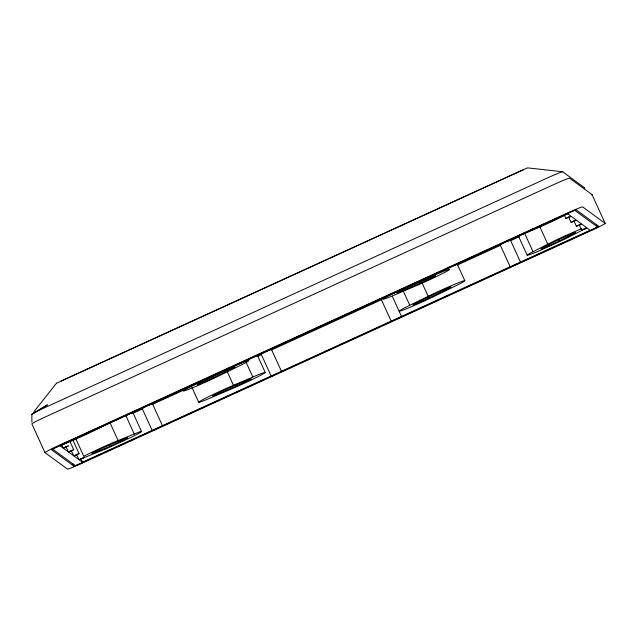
<?xml version="1.0" encoding="UTF-8"?>
<svg xmlns="http://www.w3.org/2000/svg" width="637" height="637" viewBox="0 0 637 637"><rect width="100%" height="100%" fill="white"/><g stroke="black" fill="none" stroke-linecap="round" stroke-linejoin="round"><path stroke-width="0.96" d="M56.486 383.243L526.536 168.232L527.699 167.897L562.662 171.767L584.67 187.899M60.969 381.181L61.55 380.807M590.467 230.475L597.41 226.963L596.224 224.256M56.502 383.187L34.087 411.526M69.728 440.939L73.717 449.69L68.796 452.214L73.661 455.781L79.036 453.592L72.658 439.594M79.036 453.592L74.123 456.116L78.94 459.643L84.315 457.462L75.54 438.208M84.315 457.462L79.394 459.978L82.484 462.247L590.141 230.236L587.051 227.974L581.685 230.156L579.288 224.909M564.207 215.019L565.807 218.523L570.72 216.007L567.631 213.737L59.974 445.749L63.063 448.01L68.438 445.828L63.525 448.344L68.342 451.88L73.717 449.69M568.69 217.137L571.078 222.393L575.999 219.869L571.182 216.341L565.807 218.523M574.009 221.039L576.405 226.294L581.318 223.77L576.453 220.203L571.078 222.393M581.685 230.156L586.597 227.64L581.78 224.105L576.405 226.294M31.874 421.981L31.85 414.353L47.472 404.813L32.726 413.66M581.477 228.763A26.77 1.17 -24.5 0 0 551.921 242.068L529.888 253.359A26.77 1.17 -24.5 0 0 540.272 250.365L564.613 239.241L586.653 227.95M90.892 431.353L95.12 429.187M112.55 421.328L96.243 429.633A26.77 1.17 -24.5 0 1 62.593 444.538M559.27 240.961L572.79 234.034A11.554 0.502 -24.5 0 0 572.13 233.556A11.554 0.502 -24.5 0 0 557.271 240.34L543.751 247.267A11.554 0.502 -24.5 0 0 544.412 247.753A11.554 0.502 -24.5 0 0 559.27 240.961L558.45 239.178M61.813 380.671L521.448 170.589M409.774 305.274L405.594 307.36A26.77 1.17 -24.5 0 0 403.03 310.084A26.77 1.17 -24.5 0 0 430.915 297.933L458.433 284.5A26.77 1.17 -24.5 0 0 460.997 281.777A26.77 1.17 -24.5 0 0 433.112 293.92L409.774 305.274L403.332 291.141M213.363 377.789L230.252 369.54A11.554 0.502 -24.5 0 0 233.46 367.318A11.554 0.502 -24.5 0 0 218.937 373.752L202.056 381.993A11.554 0.502 -24.5 0 0 198.848 384.222A11.554 0.502 -24.5 0 0 213.363 377.789L212.551 375.997M429.227 297.949L446.115 289.7A11.554 0.502 -24.5 0 0 449.324 287.478A11.554 0.502 -24.5 0 0 434.8 293.912L417.92 302.153A11.554 0.502 -24.5 0 0 414.711 304.382A11.554 0.502 -24.5 0 0 429.227 297.949L428.414 296.157M132.496 413.493L142.393 408.97A5.733 1.003 -24.3 0 1 143.516 407.672A5.629 0.987 -24.3 0 1 146.996 405.761M148.349 405.18A5.629 0.987 -24.3 0 1 150.794 404.352A5.733 1.003 -24.3 0 1 152.681 404.264L183.225 390.306M257.778 356.234L261.377 354.594A5.733 1.003 -24.3 0 1 262.5 353.296A5.629 0.987 -24.3 0 1 265.979 351.385M267.325 350.804A5.629 0.987 -24.3 0 1 269.777 349.968A5.733 1.003 -24.3 0 1 271.665 349.888L381.428 299.724A5.733 1.003 -24.3 0 1 382.55 298.435M457.294 265.056L500.411 245.349A5.733 1.003 -24.3 0 1 501.534 244.059A5.629 0.987 -24.3 0 1 502.513 243.43M506.367 241.558A5.629 0.987 -24.3 0 1 508.812 240.73A5.733 1.003 -24.3 0 1 510.699 240.643L519.696 236.534M233.46 385.274L228.333 387.511A26.77 1.17 -24.5 0 0 201.451 400.394A26.77 1.17 -24.5 0 0 206.627 399.582L235.586 387.2A26.77 1.17 -24.5 0 0 262.468 374.317A26.77 1.17 -24.5 0 0 257.3 375.129L233.46 385.274L227.019 371.14M420.245 283.242L402.473 290.838A11.554 0.502 -24.5 0 1 397.99 292.128A11.554 0.502 -24.5 0 1 412.171 285.44L429.943 277.851A11.554 0.502 -24.5 0 1 434.426 276.554A11.554 0.502 -24.5 0 1 420.245 283.242L419.433 281.45M236.001 386.253L218.228 393.849A11.554 0.502 -24.5 0 1 213.745 395.139A11.554 0.502 -24.5 0 1 227.927 388.459L245.699 380.862A11.554 0.502 -24.5 0 1 250.174 379.572A11.554 0.502 -24.5 0 1 236.001 386.253L235.18 384.469M80.27 459.189L105.933 448.862L130.274 437.738A26.77 1.17 -24.5 0 0 137.711 432.587L113.633 442.373A26.77 1.17 -24.5 0 0 84.418 455.933M521.807 170.437L523.176 169.944M530.852 229.893L533.456 228.834M535.199 228.126L538.671 226.708A11.554 0.502 -24.5 0 0 548.943 222.162M513.963 237.736L534.539 229.32A26.77 1.17 -24.5 0 0 567.392 213.833M110.074 446.25L95.295 452.262A11.554 0.502 -24.5 0 1 94.634 451.776A11.554 0.502 -24.5 0 1 109.492 444.984L124.271 438.981A11.554 0.502 -24.5 0 1 124.932 439.466A11.554 0.502 -24.5 0 1 110.074 446.25L109.261 444.467M592.06 194.659L569.55 178.161A16.506 0.717 -24.5 0 0 553.879 184.531L46.222 416.534A16.506 0.717 -24.5 0 0 31.882 423.884L44.972 452.604L67.482 469.103A16.506 0.717 -24.5 0 0 83.152 462.733L590.81 230.729A16.506 0.717 -24.5 0 0 605.15 223.38L592.06 194.659A16.506 0.717 -24.5 0 1 591.725 195.018M605.15 223.38L582.64 206.882A16.506 0.717 -24.5 0 0 566.97 213.252L59.313 445.263A16.506 0.717 -24.5 0 0 44.972 452.604M597.434 226.907L574.924 210.409L572.559 211.221L52.688 449.077L75.198 465.575L77.563 464.771L590.523 230.514A9.428 0.414 -24.5 0 0 598.716 226.318L576.206 209.82A9.428 0.414 -24.5 0 0 567.256 213.459L59.599 445.47A9.428 0.414 -24.5 0 0 51.398 449.666L73.908 466.165A9.428 0.414 -24.5 0 0 82.866 462.526M539.674 226.438L547.748 244.154M524.235 232.441L533.01 251.703M518.223 235.618L527.165 255.246M510.699 240.643L520.469 262.078M500.411 245.349L510.181 266.784M457.151 263.893L464.803 280.678M422.132 283.035L428.175 296.293M392.535 296.81L401.485 316.454M381.428 299.724L391.198 321.159M271.665 349.888L281.435 371.323M261.377 354.594L271.139 376.029M257.42 355.382L265.191 372.43M245.986 361.983L252.825 377M191.888 387.264L198.728 402.281M152.681 404.264L162.451 425.699M142.393 408.97L152.163 430.405M132.974 412.76L141.518 431.488M125.831 415.579L134.208 433.964M110.026 422.793L118.1 440.509M80.859 458.672L82.484 462.247M76.496 454.285L78.94 459.643M71.225 450.423L73.661 455.781M65.898 446.521L68.342 451.88M72.706 463.513L73.908 466.165M61.439 444.435L63.063 448.01M553.529 219.924A11.554 0.502 -24.5 0 1 549.803 221.756M90.247 431.679A11.554 0.502 -24.5 0 1 81.544 435.78M80.867 436.082A11.554 0.502 -24.5 0 1 74.274 438.837M73.112 439.235A11.554 0.502 -24.5 0 1 72.634 439.307M562.71 171.743A16.22 0.709 -24.5 0 0 547.199 178.065L46.015 407.107A16.22 0.709 -24.5 0 0 31.802 414.376M584.718 187.875A16.22 0.709 -24.5 0 1 584.352 188.241M193.911 385.114L189.73 387.2A26.77 1.17 -24.5 0 0 187.167 389.924A26.77 1.17 -24.5 0 0 215.051 377.773L242.57 364.34A26.77 1.17 -24.5 0 0 245.134 361.617A26.77 1.17 -24.5 0 0 217.249 373.76L193.911 385.114M417.705 282.263L412.577 284.492A26.77 1.17 -24.5 0 0 385.696 297.375A26.77 1.17 -24.5 0 0 390.871 296.563L419.831 284.19A26.77 1.17 -24.5 0 0 446.712 271.306A26.77 1.17 -24.5 0 0 441.545 272.118L417.705 282.263"/></g></svg>
